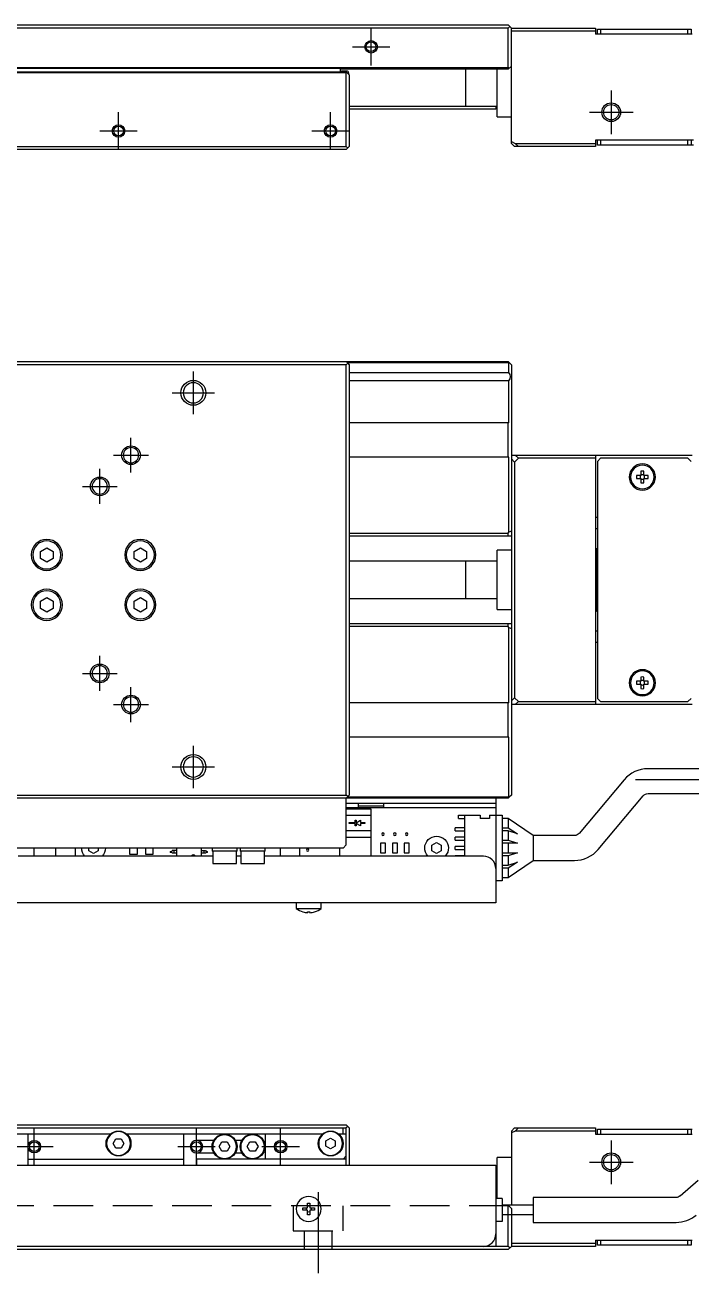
# Model space of a CAD drawing. Extents: x -1 to 741, y -8 to 214.
# Drawn here: x 116 to 222.8, y 10.2 to 210.4 of the extents above; entities that cross this region are included whole.
import ezdxf

# ---------------------------------------------------------------- set-up
doc = ezdxf.new("R2010")
doc.units = 0
doc.header["$LTSCALE"] = 0.5
doc.linetypes.add('CENTER', pattern=[50.8, 31.75, -6.35, 6.35, -6.35])
doc.linetypes.add('DASHED', pattern=[19.05, 12.7, -6.35])
for name, color, linetype in [('MSM_CENTER', 1, 'CENTER'), ('MSM_CONTINUOUS', 7, 'CONTINUOUS'), ('MSM_DASHED', 4, 'DASHED'), ('MSM_NARROW', 5, 'CONTINUOUS')]:
    doc.layers.add(name, color=color, linetype=linetype)

msp = doc.modelspace()

# ---------------------------------------------------------------- linework, layer by layer
at = {"layer": 'MSM_CENTER'}
for p, q in [((171.5, 203.89), (171.5, 209.89)), ((168.5, 206.89), (174.5, 206.89)), ((210, 199.89), (210, 192.89)), ((131, 190.39), (131, 196.39)), ((165, 190.39), (165, 196.39)), ((206.5, 196.39), (213.5, 196.39)), ((128, 193.39), (134, 193.39)), ((162, 193.39), (168, 193.39)), ((143, 147.99), (143, 154.79)), ((139.6, 151.39), (146.4, 151.39)), ((133, 138.59), (133, 144.19)), ((130.2, 141.39), (135.8, 141.39)), ((128, 133.59), (128, 139.19)), ((125.2, 136.39), (130.8, 136.39)), ((128, 103.59), (128, 109.19)), ((125.2, 106.39), (130.8, 106.39)), ((133, 98.59), (133, 104.19)), ((130.2, 101.39), (135.8, 101.39)), ((143, 87.99), (143, 94.79)), ((139.6, 91.39), (146.4, 91.39)), ((213.89, 89.39), (363.94, 89.39)), ((117.5, 27.5), (117.5, 33.5)), ((143.5, 27.5), (143.5, 33.5)), ((157, 27.5), (157, 33.5)), ((114.5, 30.5), (120.5, 30.5)), ((140.5, 30.5), (146.5, 30.5)), ((154, 30.5), (160, 30.5)), ((210, 31.5), (210, 24.5)), ((206.5, 28), (213.5, 28)), ((163, 23.19), (163, 10.23))]:
    msp.add_line(p, q, dxfattribs=at)
at = {"layer": 'MSM_CONTINUOUS'}
for p, q in [((58.5, 210.39), (193.5, 210.39)), ((194, 209.89), (193.5, 210.39)), ((193.5, 209.89), (58.5, 209.89)), ((193.5, 209.89), (193.75, 210.14)), ((193.5, 203.59), (193.5, 209.89)), ((194, 191.39), (194, 209.89)), ((194, 209.89), (207.5, 209.89)), ((207.5, 209.39), (194, 209.39)), ((207.5, 209.89), (207.5, 208.89)), ((223, 208.89), (207.5, 208.89)), ((207.8, 208.89), (207.8, 209.69)), ((207.8, 209.69), (222.8, 209.69)), ((208.3, 209.69), (208.3, 208.89)), ((222.3, 208.89), (222.3, 209.69)), ((222.8, 209.69), (222.8, 208.89)), ((193.6, 203.39), (58, 203.39)), ((58.5, 203.59), (193.5, 203.59)), ((58.5, 202.89), (167.5, 202.89)), ((167.5, 202.69), (58.5, 202.69)), ((193.5, 203.29), (166.6, 203.29)), ((166.6, 202.89), (166.6, 203.29)), ((167.6, 202.99), (166.9, 202.99)), ((167.6, 202.79), (167.5, 202.89)), ((167.6, 202.79), (167.5, 202.69)), ((167.5, 190.89), (167.5, 202.69)), ((168, 202.39), (167.6, 202.79)), ((167.9, 202.69), (167.9, 202.49)), ((168, 202.39), (168, 190.89)), ((186.7, 197.39), (186.7, 203.29)), ((191.7, 195.64), (191.7, 203.29)), ((193.5, 203.29), (194, 203.79)), ((193.65, 203.44), (193.5, 203.59)), ((168, 197.39), (191.7, 197.39)), ((191.5, 196.89), (168, 196.89)), ((191.5, 197.39), (191.5, 196.89)), ((191.7, 195.64), (194, 195.64)), ((58.5, 190.89), (167.5, 190.89)), ((167.5, 190.39), (58.5, 190.39)), ((167.5, 190.39), (168, 190.89)), ((167.5, 190.89), (167.75, 190.64)), ((194, 191.69), (194.61, 191.39)), ((194.5, 190.89), (194, 191.39)), ((207.5, 190.89), (194.5, 190.89)), ((194.61, 191.39), (195.11, 190.89)), ((194.61, 191.39), (207.5, 191.39)), ((207.5, 191.89), (207.5, 190.89)), ((223.2, 191.89), (207.5, 191.89)), ((207.8, 191.09), (207.8, 191.89)), ((223.2, 191.09), (207.8, 191.09)), ((208.3, 191.89), (208.3, 191.09)), ((222.3, 191.09), (222.3, 191.89)), ((222.8, 191.89), (222.8, 191.09)), ((58.5, 156.39), (193.5, 156.39)), ((167.5, 156.39), (167.75, 156.14)), ((167.5, 155.89), (167.75, 156.14)), ((193.6, 156.19), (167.7, 156.19)), ((167.75, 156.14), (168, 155.89)), ((193.65, 156.24), (193.5, 156.39)), ((193.6, 156.19), (193.65, 156.24)), ((193.6, 154.65), (193.6, 156.19)), ((193.65, 156.24), (194, 155.89)), ((167.5, 155.89), (58.5, 155.89)), ((167.5, 86.89), (167.5, 155.89)), ((168, 155.89), (168, 86.89)), ((168, 154.65), (193.6, 154.65)), ((194, 155.89), (194, 86.89)), ((193.6, 153.33), (168, 153.33)), ((193.6, 146.59), (193.6, 153.33)), ((193.6, 146.59), (168, 146.59)), ((193.5, 141.09), (193.5, 146.59)), ((193.6, 141.09), (168, 141.09)), ((193.6, 129.03), (193.6, 141.09)), ((194, 141.39), (223, 141.39)), ((194.5, 140.28), (194, 140.78)), ((195.11, 140.89), (194.5, 140.28)), ((194.5, 140.28), (194.5, 102.5)), ((194.61, 141.39), (195.11, 140.89)), ((207.5, 140.89), (195.11, 140.89)), ((207.5, 141.39), (207.5, 101.39)), ((208.3, 140.89), (207.8, 140.39)), ((207.8, 140.39), (207.8, 102.39)), ((222.3, 140.89), (208.3, 140.89)), ((222.8, 140.39), (222.3, 140.89)), ((214.76, 138.13), (214.08, 138.13)), ((214.76, 138.81), (214.76, 138.13)), ((215.24, 138.13), (215.24, 138.81)), ((215.92, 138.13), (215.24, 138.13)), ((214.08, 137.65), (214.76, 137.65)), ((214.76, 137.65), (214.76, 136.97)), ((215.24, 136.97), (215.24, 137.65)), ((215.24, 137.65), (215.92, 137.65)), ((207.8, 131.39), (207.5, 131.39)), ((168, 128.89), (193.5, 128.89)), ((194, 128.39), (168, 128.39)), ((193.5, 128.89), (193.6, 129.03)), ((193.5, 128.39), (193.5, 128.89)), ((194, 129.19), (193.6, 129.03)), ((207.5, 129.64), (207.8, 129.64)), ((118.5, 125.96), (119.5, 126.54)), ((119.5, 126.54), (120.5, 125.96)), ((133.5, 125.96), (134.5, 126.54)), ((134.5, 126.54), (135.5, 125.96)), ((191.7, 116.64), (191.7, 126.14)), ((194, 126.14), (191.7, 126.14)), ((207.7, 126.39), (207.5, 126.19)), ((207.8, 126.39), (207.7, 126.39)), ((207.7, 126.39), (207.7, 116.39)), ((118.5, 124.81), (118.5, 125.96)), ((119.5, 124.23), (118.5, 124.81)), ((120.5, 124.81), (119.5, 124.23)), ((120.5, 125.96), (120.5, 124.81)), ((133.5, 124.81), (133.5, 125.96)), ((134.5, 124.23), (133.5, 124.81)), ((135.5, 124.81), (134.5, 124.23)), ((135.5, 125.96), (135.5, 124.81)), ((191.7, 124.39), (168, 124.39)), ((186.7, 118.39), (186.7, 124.39)), ((118.5, 117.96), (119.5, 118.54)), ((119.5, 118.54), (120.5, 117.96)), ((133.5, 117.96), (134.5, 118.54)), ((134.5, 118.54), (135.5, 117.96)), ((168, 118.39), (191.7, 118.39)), ((118.5, 116.81), (118.5, 117.96)), ((119.5, 116.23), (118.5, 116.81)), ((120.5, 116.81), (119.5, 116.23)), ((120.5, 117.96), (120.5, 116.81)), ((133.5, 116.81), (133.5, 117.96)), ((134.5, 116.23), (133.5, 116.81)), ((135.5, 116.81), (134.5, 116.23)), ((135.5, 117.96), (135.5, 116.81)), ((191.7, 116.64), (194, 116.64)), ((207.5, 116.59), (207.7, 116.39)), ((207.7, 116.39), (207.8, 116.39)), ((168, 114.39), (194, 114.39)), ((193.5, 113.89), (193.5, 114.39)), ((193.5, 113.89), (168, 113.89)), ((193.6, 113.75), (193.5, 113.89)), ((193.6, 113.75), (194, 113.58)), ((193.6, 101.69), (193.6, 113.75)), ((207.8, 113.14), (207.5, 113.14)), ((207.5, 111.39), (207.8, 111.39)), ((214.76, 105.13), (214.08, 105.13)), ((214.08, 104.65), (214.76, 104.65)), ((214.76, 105.81), (214.76, 105.13)), ((214.76, 104.65), (214.76, 103.97)), ((215.24, 105.13), (215.24, 105.81)), ((215.92, 105.13), (215.24, 105.13)), ((215.24, 103.97), (215.24, 104.65)), ((215.24, 104.65), (215.92, 104.65)), ((194, 102), (194.5, 102.5)), ((194.5, 102.5), (195.11, 101.89)), ((207.8, 102.39), (208.3, 101.89)), ((222.3, 101.89), (222.8, 102.39)), ((193.6, 101.69), (168, 101.69)), ((193.5, 96.19), (193.5, 101.69)), ((223, 101.39), (194, 101.39)), ((195.11, 101.89), (194.61, 101.39)), ((195.11, 101.89), (207.5, 101.89)), ((208.3, 101.89), (222.3, 101.89)), ((193.6, 96.19), (168, 96.19)), ((193.6, 86.59), (193.6, 96.19)), ((229.5, 91.11), (215.9, 91.11)), ((212.07, 89.33), (204.87, 80.74)), ((58.5, 86.89), (167.5, 86.89)), ((193.5, 86.39), (58.5, 86.39)), ((168, 86.89), (167.5, 86.39)), ((167.75, 86.64), (167.5, 86.89)), ((167.5, 78.89), (167.5, 86.39)), ((167.7, 86.59), (193.6, 86.59)), ((191.5, 86.39), (191.5, 69.59)), ((193.5, 86.39), (193.65, 86.54)), ((193.65, 86.54), (193.6, 86.59)), ((194, 86.89), (193.65, 86.54)), ((207.93, 78.17), (215.13, 86.75)), ((215.9, 87.11), (229.5, 87.11)), ((167.5, 85.59), (191.5, 85.59)), ((167.5, 84.89), (191.5, 84.89)), ((171.5, 84.64), (167.5, 84.64)), ((169.5, 84.89), (169.5, 85.59)), ((173.5, 85.09), (169.5, 85.09)), ((171.5, 77.09), (171.5, 84.64)), ((173.5, 85.59), (173.5, 84.89)), ((167.5, 83.64), (171.5, 83.64)), ((168, 82.31), (168, 82.46)), ((168, 82.46), (168.95, 82.46)), ((168.95, 82.31), (168, 82.31)), ((168.95, 82.84), (169.1, 82.84)), ((168.95, 82.46), (168.95, 82.84)), ((168.95, 81.94), (168.95, 82.31)), ((169.1, 82.84), (169.1, 82.45)), ((169.1, 82.45), (169.78, 82.84)), ((169.78, 81.94), (169.1, 82.33)), ((169.1, 82.33), (169.1, 81.94)), ((169.78, 82.84), (169.78, 82.46)), ((169.78, 82.46), (170.48, 82.46)), ((170.48, 82.31), (169.78, 82.31)), ((169.78, 82.31), (169.78, 81.94)), ((170.48, 82.46), (170.48, 82.31)), ((185.5, 83.64), (189, 83.64)), ((185.5, 83.14), (185.5, 83.64)), ((185.5, 83.14), (186.5, 83.14)), ((186.5, 83.64), (186.5, 77.09)), ((189, 83.64), (189, 83.14)), ((190.5, 83.14), (189, 83.14)), ((190.5, 83.64), (190.5, 83.14)), ((190.5, 83.64), (192.5, 83.64)), ((192.5, 83.64), (192.5, 73.14)), ((193.5, 83.14), (192.5, 83.14)), ((197.5, 80.39), (193.5, 83.14)), ((193.5, 83.14), (193.5, 81.64)), ((171.5, 81.14), (167.5, 81.14)), ((167.5, 80.14), (171.5, 80.14)), ((169.1, 81.94), (168.95, 81.94)), ((186.5, 81.64), (185, 81.64)), ((185, 81.14), (185, 81.64)), ((185, 81.14), (186.5, 81.14)), ((186.5, 80.14), (185, 80.14)), ((185, 79.64), (185, 80.14)), ((192.5, 81.64), (193.5, 81.64)), ((193.5, 81.14), (192.5, 81.14)), ((193.5, 81.64), (194.95, 80.64)), ((194.95, 80.64), (193.5, 81.14)), ((193.5, 81.14), (193.5, 79.64)), ((204.1, 80.39), (197.5, 80.39)), ((197.5, 80.39), (197.5, 76.39)), ((167, 78.39), (59, 78.39)), ((117.5, 77.09), (117.5, 78.39)), ((120.9, 78.39), (120.9, 77.09)), ((124.1, 77.09), (124.1, 78.39)), ((126.25, 77.95), (126.25, 78.39)), ((127.75, 78.39), (127.75, 77.95)), ((132.77, 78.39), (132.77, 77.39)), ((134.02, 77.39), (134.02, 78.39)), ((135.31, 78.39), (135.31, 77.39)), ((136.56, 77.39), (136.56, 78.39)), ((140.34, 77.09), (140.34, 78.39)), ((144.24, 78.39), (144.24, 77.09)), ((146, 78.39), (146, 77.89)), ((150, 77.89), (150, 78.39)), ((150.5, 78.39), (150.5, 77.89)), ((154.5, 77.89), (154.5, 78.39)), ((156.9, 78.39), (156.9, 77.09)), ((160.1, 77.09), (160.1, 78.39)), ((166.5, 77.09), (166.5, 78.39)), ((167, 78.39), (167.5, 78.89)), ((173, 79.19), (173, 77.59)), ((173.8, 79.19), (173, 79.19)), ((173.8, 77.59), (173.8, 79.19)), ((175.71, 79.19), (174.91, 79.19)), ((174.91, 79.19), (174.91, 77.59)), ((175.71, 77.59), (175.71, 79.19)), ((176.81, 79.19), (176.81, 77.59)), ((177.61, 79.19), (176.81, 79.19)), ((177.61, 77.59), (177.61, 79.19)), ((181.25, 78.82), (182, 79.25)), ((181.25, 77.95), (181.25, 78.82)), ((182, 79.25), (182.75, 78.82)), ((182.75, 78.82), (182.75, 77.95)), ((185, 79.64), (186.5, 79.64)), ((186.5, 78.64), (185, 78.64)), ((185, 78.14), (185, 78.64)), ((185, 78.14), (186.5, 78.14)), ((192.5, 79.64), (193.5, 79.64)), ((194.95, 79.14), (192.5, 79.14)), ((193.5, 79.64), (194.95, 79.14)), ((193.5, 79.14), (193.5, 77.64)), ((146.1, 77.09), (114.9, 77.09)), ((127, 77.52), (126.25, 77.95)), ((127.75, 77.95), (127, 77.52)), ((132.77, 77.39), (134.02, 77.39)), ((135.31, 77.39), (136.56, 77.39)), ((139.29, 77.85), (139.54, 77.85)), ((139.29, 77.85), (139.29, 77.65)), ((139.54, 77.65), (139.29, 77.65)), ((139.54, 77.85), (139.6, 77.97)), ((139.6, 77.54), (139.54, 77.65)), ((140.34, 77.97), (139.6, 77.97)), ((140.34, 77.54), (139.6, 77.54)), ((139.9, 77.54), (139.9, 77.97)), ((144.24, 77.97), (144.97, 77.97)), ((144.97, 77.54), (144.24, 77.54)), ((144.68, 77.97), (144.68, 77.54)), ((144.97, 77.97), (145.04, 77.85)), ((145.04, 77.65), (144.97, 77.54)), ((145.04, 77.85), (145.29, 77.85)), ((145.29, 77.65), (145.04, 77.65)), ((145.29, 77.65), (145.29, 77.85)), ((150, 77.89), (146, 77.89)), ((146.1, 77.89), (146.1, 75.89)), ((149.9, 75.89), (149.9, 77.89)), ((150.6, 77.09), (149.9, 77.09)), ((154.5, 77.89), (150.5, 77.89)), ((150.6, 77.89), (150.6, 75.89)), ((154.4, 75.89), (154.4, 77.89)), ((189.5, 77.09), (154.4, 77.09)), ((173, 77.59), (173.8, 77.59)), ((174.91, 77.59), (175.71, 77.59)), ((176.81, 77.59), (177.61, 77.59)), ((182, 77.52), (181.25, 77.95)), ((182.75, 77.95), (182, 77.52)), ((186.5, 77.14), (185, 77.14)), ((185, 77.09), (185, 77.14)), ((192.5, 77.64), (194.95, 77.64)), ((193.5, 77.14), (192.5, 77.14)), ((194.95, 77.64), (193.5, 77.14)), ((193.5, 77.14), (193.5, 75.64)), ((193.5, 73.64), (197.5, 76.39)), ((194.95, 76.14), (193.5, 75.14)), ((193.5, 75.64), (194.95, 76.14)), ((197.5, 76.39), (204.1, 76.39)), ((146.1, 75.89), (149.9, 75.89)), ((150.6, 75.89), (154.4, 75.89)), ((192.5, 75.64), (193.5, 75.64)), ((193.5, 75.14), (192.5, 75.14)), ((193.5, 75.14), (193.5, 73.64)), ((192.5, 73.14), (191.5, 73.14)), ((192.5, 73.64), (193.5, 73.64)), ((191.5, 69.59), (58.5, 69.59)), ((159.5, 69.59), (159.5, 68.69)), ((159.5, 68.69), (163.5, 68.69)), ((160.55, 68.13), (160.57, 68.13)), ((161.3, 68.13), (161.7, 68.13)), ((161.3, 68), (161.3, 68.13)), ((161.7, 68.13), (161.7, 68)), ((162.43, 68.13), (162.45, 68.13)), ((163.5, 68.69), (163.5, 69.59)), ((58.5, 34), (167.5, 34)), ((58.5, 33.5), (167.5, 33.5)), ((129.68, 32.5), (96.32, 32.5)), ((116.5, 27.5), (116.5, 32.5)), ((163.68, 32.5), (132.32, 32.5)), ((141.5, 27.5), (141.5, 32.5)), ((154.5, 32.5), (154.5, 28.5)), ((167.5, 32.5), (166.32, 32.5)), ((167, 32.5), (167, 33.5)), ((168, 33.5), (167.5, 34)), ((167.75, 33.75), (167.5, 33.5)), ((167.5, 27.5), (167.5, 33.5)), ((168, 33.5), (168, 27.5)), ((194, 33), (194.5, 33.5)), ((194, 33), (194, 21.1)), ((194.61, 33), (194, 32.69)), ((194.5, 33.5), (207.5, 33.5)), ((195.11, 33.5), (194.61, 33)), ((207.5, 33), (194.61, 33)), ((207.5, 33.5), (207.5, 32.5)), ((207.5, 32.5), (223, 32.5)), ((207.8, 33.3), (223, 33.3)), ((207.8, 32.5), (207.8, 33.3)), ((208.3, 33.3), (208.3, 32.5)), ((222.3, 32.5), (222.3, 33.3)), ((222.8, 33.3), (222.8, 32.5)), ((130.13, 31), (130.57, 31.75)), ((130.57, 30.25), (130.13, 31)), ((130.57, 31.75), (131.43, 31.75)), ((131.43, 30.25), (130.57, 30.25)), ((131.43, 31.75), (131.87, 31)), ((131.87, 31), (131.43, 30.25)), ((146.27, 31.5), (143.5, 31.5)), ((147.13, 30.5), (147.57, 31.25)), ((147.57, 29.75), (147.13, 30.5)), ((147.57, 31.25), (148.43, 31.25)), ((148.43, 31.25), (148.87, 30.5)), ((148.87, 30.5), (148.43, 29.75)), ((150.77, 31.5), (149.73, 31.5)), ((151.63, 30.5), (152.07, 31.25)), ((152.07, 29.75), (151.63, 30.5)), ((152.07, 31.25), (152.93, 31.25)), ((152.93, 31.25), (153.37, 30.5)), ((153.37, 30.5), (152.93, 29.75)), ((164.25, 31.43), (165, 31.87)), ((164.25, 30.57), (164.25, 31.43)), ((165, 30.13), (164.25, 30.57)), ((165, 31.87), (165.75, 31.43)), ((165.75, 30.57), (165, 30.13)), ((165.75, 31.43), (165.75, 30.57)), ((116.5, 28.5), (141.5, 28.5)), ((143.5, 29.5), (146.27, 29.5)), ((167.5, 28.5), (143.5, 28.5)), ((143.5, 28.5), (143.5, 27.5)), ((148.43, 29.75), (147.57, 29.75)), ((149.73, 29.5), (150.77, 29.5)), ((152.93, 29.75), (152.07, 29.75)), ((167.5, 29), (167, 28.5)), ((194, 28.75), (191.7, 28.75)), ((191.7, 22.2), (191.7, 28.75)), ((58.5, 27.5), (191.5, 27.5)), ((191.5, 27.5), (191.5, 14.5)), ((191.7, 27), (191.5, 27)), ((223.97, 25.04), (221.05, 22.58)), ((192.5, 22.2), (191.5, 22.2)), ((192.5, 22.2), (192.5, 18.5)), ((197.5, 22.35), (197.5, 18.35)), ((220.41, 22.35), (197.5, 22.35)), ((160.57, 20.7), (161.3, 20.7)), ((161.3, 20.3), (160.57, 20.3)), ((161.3, 20.7), (161.3, 21.43)), ((161.3, 19.57), (161.3, 20.3)), ((161.7, 21.43), (161.7, 20.7)), ((161.7, 20.7), (162.43, 20.7)), ((162.43, 20.3), (161.7, 20.3)), ((161.7, 20.3), (161.7, 19.57)), ((197.5, 21.1), (192.5, 21.1)), ((193.5, 14.5), (193.5, 21.1)), ((192.5, 18.5), (191.5, 18.5)), ((192.5, 19.6), (197.5, 19.6)), ((194, 19.6), (194, 14.5)), ((197.5, 18.35), (220.41, 18.35)), ((193.5, 14.5), (58.5, 14.5)), ((193.75, 14.25), (193.5, 14.5)), ((193.5, 14), (194, 14.5)), ((194, 15), (207.5, 15)), ((207.5, 14.5), (194, 14.5)), ((207.5, 15.5), (207.5, 14.5)), ((207.5, 15.5), (223, 15.5)), ((207.8, 14.7), (207.8, 15.5)), ((222.8, 14.7), (207.8, 14.7)), ((208.3, 15.5), (208.3, 14.7)), ((222.3, 14.7), (222.3, 15.5)), ((222.8, 15.5), (222.8, 14.7)), ((193.5, 14), (58.5, 14))]:
    msp.add_line(p, q, dxfattribs=at)
for centre, radius in [((171.5, 206.89), 0.783), ((210, 196.39), 1.23), ((131, 193.39), 0.783), ((165, 193.39), 0.783), ((131, 31), 2), ((148, 30.5), 2), ((152.5, 30.5), 2), ((165, 31), 2), ((117.5, 30.5), 0.783), ((143.5, 30.5), 0.783), ((157, 30.5), 0.783), ((210, 28), 1.23)]:
    msp.add_circle(centre, radius, dxfattribs=at)
at = {"layer": 'MSM_CONTINUOUS', "extrusion": (0, 0, -1)}
for centre, radius in [((-143, 151.39), 1.62), ((-133, 141.39), 1.23), ((-215, 137.89), 2.1), ((-215, 137.89), 1.9), ((-128, 136.39), 1.23), ((-119.5, 125.39), 2.5), ((-119.5, 125.39), 2.25), ((-134.5, 125.39), 2.5), ((-134.5, 125.39), 2.25), ((-119.5, 117.39), 2.5), ((-119.5, 117.39), 2.25), ((-134.5, 117.39), 2.5), ((-134.5, 117.39), 2.25), ((-128, 106.39), 1.23), ((-215, 104.89), 2.1), ((-215, 104.89), 1.9), ((-133, 101.39), 1.23), ((-143, 91.39), 1.62), ((-173.4, 80.61), 0.2), ((-175.31, 80.61), 0.2), ((-177.21, 80.61), 0.2), ((-161.34, 78.07), 0.2), ((-131, 31), 1.9), ((-148, 30.5), 1.9), ((-152.5, 30.5), 1.9), ((-165, 31), 1.9), ((-161.5, 20.5), 2)]:
    msp.add_circle(centre, radius, dxfattribs=at)
at = {"layer": 'MSM_CONTINUOUS'}
for centre, radius, start, end in [((166.9, 202.69), 0.3, 90, 138.1897), ((167.6, 202.69), 0.3, 0, 90), ((192.85, 153.99), 1, 318.5904, 41.4096), ((215, 137.89), 0.95, 165.3667, 194.6333), ((215, 137.89), 0.365, 138.8496, 221.1504), ((215, 137.89), 0.95, 75.3667, 104.6333), ((215, 137.89), 0.365, 48.8496, 131.1504), ((215, 137.89), 0.365, 318.8496, 41.1504), ((215, 137.89), 0.95, 345.3667, 14.6333), ((215, 137.89), 0.365, 228.8496, 311.1504), ((215, 137.89), 0.95, 255.3667, 284.6333), ((215, 104.89), 0.95, 165.3667, 194.6333), ((215, 104.89), 0.365, 138.8496, 221.1504), ((215, 104.89), 0.95, 75.3667, 104.6333), ((215, 104.89), 0.365, 48.8496, 131.1504), ((215, 104.89), 0.365, 228.8496, 311.1504), ((215, 104.89), 0.365, 318.8496, 41.1504), ((215, 104.89), 0.95, 345.3667, 14.6333), ((215, 104.89), 0.95, 255.3667, 284.6333), ((215.9, 86.11), 5, 90, 140), ((204.1, 81.39), 5, 270, 320), ((142.99, 76.94), 0.35, 25.3769, 154.6231), ((189.5, 75.09), 2, 0, 90), ((161.5, 71.19), 3.2, 231.3178, 252.73), ((161.5, 71.19), 3.19, 253.0947, 266.4096), ((161.5, 71.19), 3.19, 273.5904, 286.9053), ((161.5, 71.19), 3.2, 287.27, 308.6822), ((143.5, 30.5), 1, 90, 270), ((161.5, 20.5), 0.435, 152.6335, 207.3665), ((161.5, 20.5), 0.435, 62.6335, 117.3665), ((161.5, 20.5), 0.435, 242.6335, 297.3665), ((161.5, 20.5), 0.435, 332.6335, 27.3665), ((220.41, 23.35), 5, 270, 310), ((189.5, 16.5), 2, 270, 0)]:
    msp.add_arc(centre, radius, start, end, dxfattribs=at)
at = {"layer": 'MSM_CONTINUOUS', "extrusion": (0, 0, -1)}
for centre, radius, start, end in [((-215.9, 86.11), 1, 40, 90), ((-182, 78.39), 1.9, 316.8264, 223.1735), ((-204.1, 81.39), 1, 220, 270), ((-127, 78.39), 1.9, 316.8264, 0), ((-127, 78.39), 1.9, 180, 223.1736), ((-220.41, 23.35), 1, 230, 270), ((-161.5, 20.5), 0.95, 347.8468, 12.1532), ((-161.5, 20.5), 0.95, 77.8468, 102.1532), ((-161.5, 20.5), 0.95, 167.8468, 192.1532), ((-161.5, 20.5), 0.95, 257.8468, 282.1532)]:
    msp.add_arc(centre, radius, start, end, dxfattribs=at)
at = {"layer": 'MSM_DASHED'}
for p, q in [((193.6, 21), (58.5, 21)), ((159, 21), (159, 17)), ((167, 17), (167, 21)), ((193.65, 20.95), (193.6, 21)), ((194, 20.6), (193.65, 20.95)), ((194, 20.6), (194, 19.6)), ((159, 17), (167, 17)), ((160.75, 17), (160.75, 14)), ((165.25, 14), (165.25, 17))]:
    msp.add_line(p, q, dxfattribs=at)
at = {"layer": 'MSM_NARROW'}
for centre, radius in [((171.5, 206.89), 1), ((210, 196.39), 1.5), ((131, 193.39), 1), ((165, 193.39), 1), ((143, 151.39), 2), ((133, 141.39), 1.5), ((128, 136.39), 1.5), ((128, 106.39), 1.5), ((133, 101.39), 1.5), ((143, 91.39), 2), ((117.5, 30.5), 1), ((157, 30.5), 1), ((210, 28), 1.5)]:
    msp.add_circle(centre, radius, dxfattribs=at)
msp.add_arc((143.5, 30.5), 1, 270, 90, dxfattribs=at)

doc.saveas('drawing.dxf')
